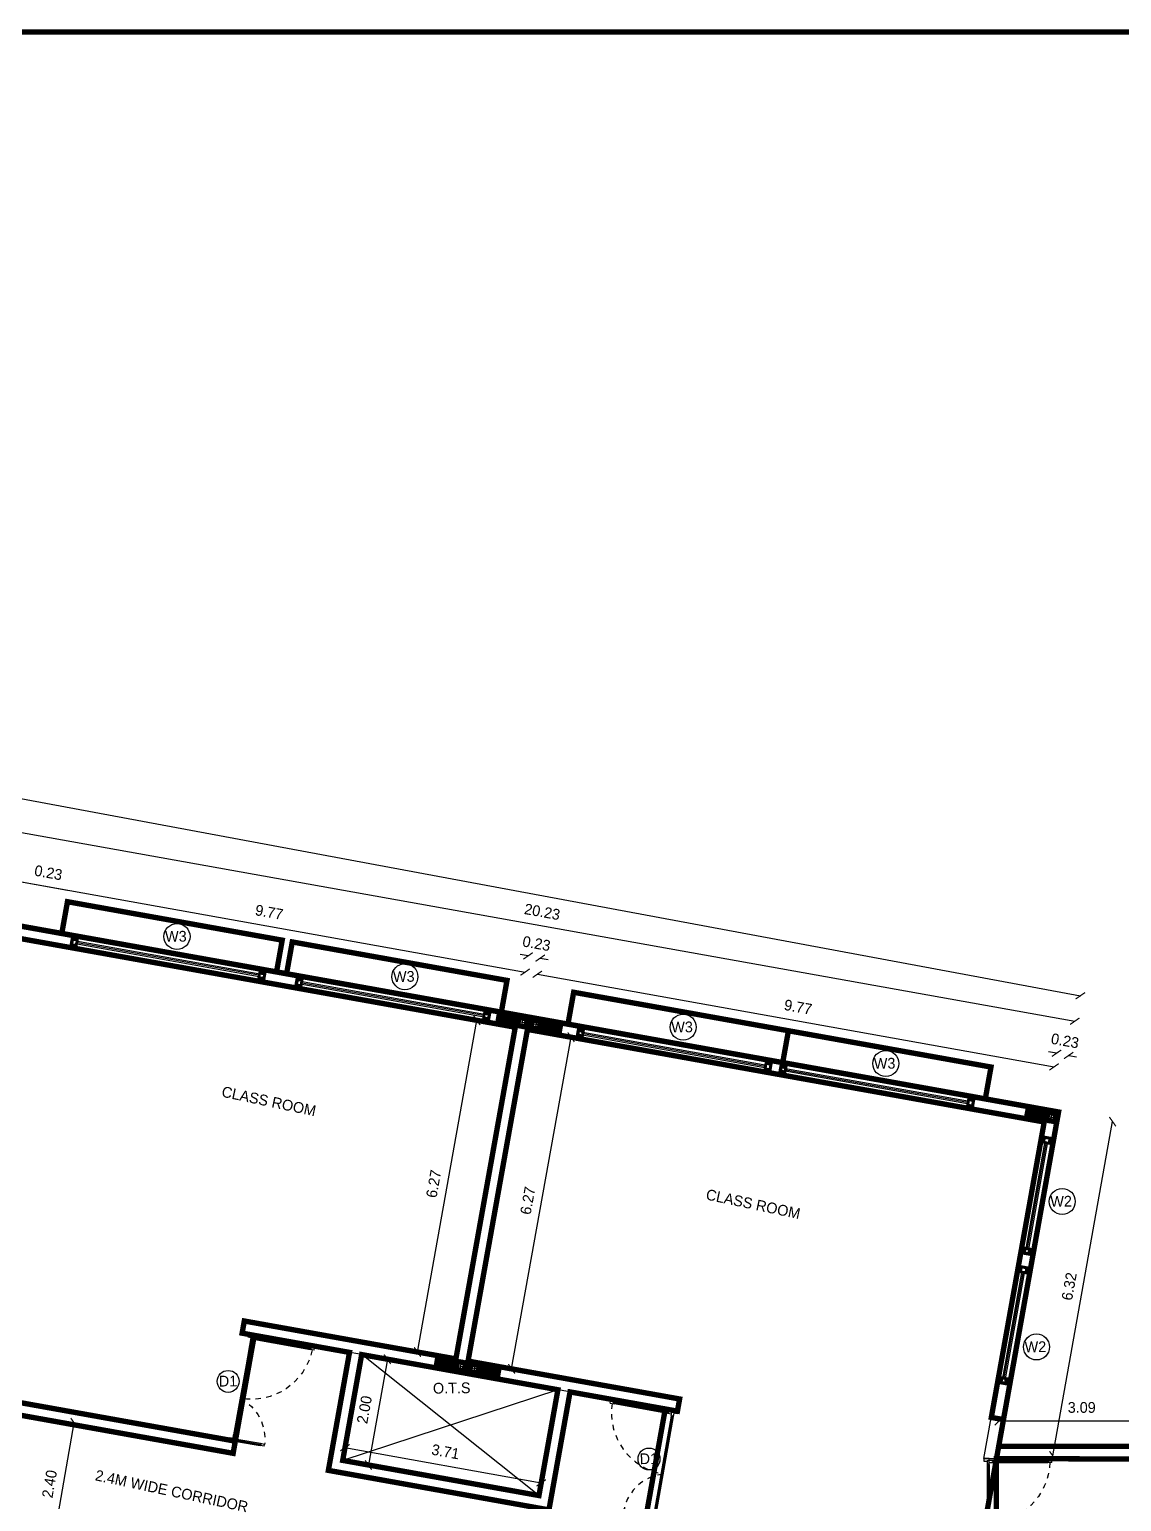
# Model space of a CAD drawing. Header units: metres. Extents: x 6101839 to 6102590, y -6659932 to -6659648.
# Drawn here: x 6102242.22 to 6102262.54, y -6659675.71 to -6659648.31 of the extents above; entities that cross this region are included whole.
import ezdxf

# ---------------------------------------------------------------- set-up
doc = ezdxf.new("R2010")
doc.units = ezdxf.units.M
doc.header["$LTSCALE"] = 500
doc.header["$MEASUREMENT"] = 0
doc.linetypes.add('DASHED2', pattern=[0.375, 0.25, -0.125])
doc.linetypes.add('HIDDEN', pattern=[0.375, 0.25, -0.125])
doc.layers.get('0').update_dxf_attribs({"linetype": 'CONTINUOUS'})
doc.layers.get('Defpoints').update_dxf_attribs({"linetype": 'CONTINUOUS'})
for name, color, linetype in [('above', 250, 'DASHED2'), ('Bldg', 44, 'CONTINUOUS'), ('BLK_1_FLR_1_BLT_UP_AREA', 26, 'CONTINUOUS'), ('BLK_1_FLR_1_BLT_UP_AREA_DEDUCT', 26, 'CONTINUOUS'), ('BLK_1_FLR_1_CARPET_AREA', 25, 'CONTINUOUS'), ('BLK_1_FLR_1_CHAJJA', 6, 'CONTINUOUS'), ('BLK_1_LVL_1_BLDG_FOOT_PRINT', 1, 'CONTINUOUS'), ('COL', 2, 'CONTINUOUS'), ('DIM', 205, 'CONTINUOUS'), ('DOORTEXT', 13, 'CONTINUOUS'), ('ED', 30, 'CONTINUOUS'), ('FURN1', 252, 'CONTINUOUS'), ('FURNITURE', 252, 'CONTINUOUS'), ('FURNITURES', 252, 'CONTINUOUS'), ('HATCH', 15, 'CONTINUOUS'), ('railing', 14, 'CONTINUOUS'), ('TEXT', 4, 'CONTINUOUS'), ('TITLE', 7, 'CONTINUOUS'), ('W-SCH', 205, 'CONTINUOUS'), ('wall', 125, 'CONTINUOUS'), ('wall1', 125, 'CONTINUOUS'), ('WINDOWS', 252, 'CONTINUOUS')]:
    doc.layers.add(name, color=color, linetype=linetype)
doc.styles.add('RM', font='GOTHIC.TTF')
doc.styles.add('S2', font='GOTHIC.TTF')
doc.styles.add('USA TEXT', font='GOTHIC.TTF')
doc.dimstyles.new('1-100-ED', dxfattribs={"dimtxt": 0.2, "dimasz": 0.15, "dimexe": 0.18, "dimexo": 0.0625, "dimgap": 0.15, "dimtad": 1, "dimzin": 0, "dimdsep": 46, "dimtxsty": 'USA TEXT', "dimblk": 'ARCHTICK', "dimcen": 0.1, "dimse1": 1, "dimse2": 1, "dimclrd": 256, "dimclrt": 256, "dimadec": 0, "dimazin": 0, "dimtfac": 1, "dimtofl": 0, "dimtmove": 0, "dimatfit": 3, "dimldrblk": 'ARCHTICK', "dimfxl": 0.18, "dimtolj": 1, "dimtzin": 0, "dimarcsym": 0})

# ---------------------------------------------------------------- blocks, each defined once
blk = doc.blocks.new('_ArchTick')
at = {"color": 0, "linetype": 'ByBlock', "const_width": 0.15}
blk.add_lwpolyline([(-0.5, -0.5), (0.5, 0.5)], dxfattribs=at)
blk = doc.blocks.new('*D886')
at = {"layer": 'Defpoints', "color": 0, "transparency": 16777216}
for p in [(6102260.255, -6659674.212), (6102260.255, -6659674.677), (6102263.344, -6659674.677)]:
    blk.add_point(p, dxfattribs=at)
at = {"layer": 'ED', "lineweight": -2, "transparency": 16777216}
blk.add_line((6102263.344, -6659674.212), (6102260.255, -6659674.212), dxfattribs=at)
at = {"layer": 'ED', "lineweight": -2, "transparency": 16777216, "xscale": 0.15, "yscale": 0.15, "zscale": 0.15, "rotation": 180}
blk.add_blockref('_ArchTick', (6102260.255, -6659674.212), dxfattribs=at)
at = {"layer": 'ED', "lineweight": -2, "transparency": 16777216, "xscale": 0.15, "yscale": 0.15, "zscale": 0.15}
blk.add_blockref('_ArchTick', (6102263.344, -6659674.212), dxfattribs=at)
at = {"layer": 'ED', "transparency": 16777216, "insert": (6102261.8, -6659673.957), "char_height": 0.2, "attachment_point": 5, "style": 'USA TEXT'}
blk.add_mtext('\\A1;3.09', dxfattribs=at)
blk = doc.blocks.new('NEWCOL')
at = {"layer": 'HATCH'}
h = blk.add_hatch(dxfattribs=at)
h.set_pattern_fill('ANSI31', color=256, scale=3, angle=270, style=0)
h.set_pattern_definition([(315, (-629970.926, -258732.088), (6.73519209, 6.73519209), [])])
h.paths.add_polyline_path([(0, 115), (-115, 115), (-115, 0), (-37.5, 0), (-37.5, 37.5), (0, 37.5)])
h.paths.add_polyline_path([(115, 115), (0, 115), (0, 37.5), (37.5, 37.5), (37.5, 0), (115, 0)])
h.paths.add_polyline_path([(115, 0), (37.5, 0), (37.5, -37.5), (0, -37.5), (0, -485), (115, -485)])
h.paths.add_polyline_path([(0, -37.5), (-37.5, -37.5), (-37.5, 0), (-115, 0), (-115, -485), (0, -485)])
at = {"layer": 'COL'}
for p, q in [((-115, 0), (115, 0)), ((0, -485), (0, 115))]:
    blk.add_line(p, q, dxfattribs=at)
for points in [[(-115, -485), (115, -485), (115, 115), (-115, 115)], [(-37.5, -37.5), (37.5, -37.5), (37.5, 37.5), (-37.5, 37.5)]]:
    blk.add_lwpolyline(points, close=True, dxfattribs=at)
blk = doc.blocks.new('A$C607F0CF8')
at = {"layer": 'FURNITURES', "color": 233}
for p, q in [((0, -342), (0, -267)), ((-37, -280), (-37, -342)), ((-37, -342), (-22, -342)), ((-22, -330), (-16, -330)), ((-22, -342), (-22, -330)), ((-16, -342), (-16, -330)), ((-16, -342), (0, -342)), ((-37, -2180), (-37, -2118)), ((-37, -2118), (-22, -2118)), ((-22, -2118), (-22, -2130)), ((-22, -2130), (-16, -2130)), ((-16, -2118), (0, -2118)), ((-16, -2118), (-16, -2130)), ((0, -2118), (0, -2193))]:
    blk.add_line(p, q, dxfattribs=at)
at = {"layer": 'FURNITURES', "color": 250}
for p, q in [((-37, -2118), (-37, -342)), ((-22, -2118), (-22, -330)), ((-16, -2118), (-16, -330)), ((0, -2118), (0, -342))]:
    blk.add_line(p, q, dxfattribs=at)
at = {"layer": 'FURNITURES', "color": 250, "linetype": 'HIDDEN', "ltscale": 0.5}
for centre, radius, start, end in [((-285, -219), 847, 286.9835, 356.7492), ((-37, -2193), 1163, 1.8478, 90.0015)]:
    blk.add_arc(centre, radius, start, end, dxfattribs=at)
at = {"layer": 'wall', "color": 7}
for p, q in [((-37, -267), (0, -267)), ((-37, -267), (-37, -280)), ((0, -230), (75, -230)), ((0, -230), (0, -267)), ((75, -267), (0, -267)), ((62, -246), (62, -252)), ((75, -246), (62, -246)), ((75, -252), (62, -252)), ((75, -230), (75, -246)), ((75, -230), (486, -230)), ((75, -246), (499, -246)), ((75, -252), (75, -267)), ((75, -252), (499, -252)), ((486, -267), (75, -267)), ((561, -230), (486, -230)), ((486, -230), (486, -246)), ((486, -246), (499, -246)), ((486, -252), (486, -267)), ((486, -252), (499, -252)), ((561, -267), (486, -267)), ((499, -246), (499, -252)), ((561, -230), (561, -267)), ((-37, -2193), (-37, -2180)), ((0, -2155), (75, -2155)), ((0, -2155), (0, -2193)), ((62, -2171), (62, -2177)), ((75, -2171), (62, -2171)), ((75, -2177), (62, -2177)), ((75, -2155), (75, -2171)), ((75, -2155), (1088, -2155)), ((75, -2171), (1100, -2171)), ((75, -2177), (75, -2193)), ((75, -2177), (1100, -2177)), ((1162, -2155), (1088, -2155)), ((1088, -2155), (1088, -2171)), ((1088, -2171), (1100, -2171)), ((1088, -2177), (1088, -2192)), ((1088, -2177), (1100, -2177)), ((1100, -2171), (1100, -2177)), ((1162, -2155), (1162, -2192)), ((-37, -2193), (0, -2193)), ((75, -2193), (0, -2193)), ((1088, -2192), (75, -2193)), ((1162, -2192), (1088, -2192))]:
    blk.add_line(p, q, dxfattribs=at)
for points in [[(0, -267), (0, -230), (-100, -230), (-100, -280), (-37, -280)], [(0, -2193), (0, -2230), (-100, -2230), (-100, -2180), (-37, -2180)]]:
    blk.add_lwpolyline(points, dxfattribs=at)
blk = doc.blocks.new('*D971')
at = {"layer": 'Defpoints', "color": 0, "transparency": 16777216}
for p in [(6102241.826, -6659664.132), (6102240.994, -6659667.471), (6102241.22, -6659667.512)]:
    blk.add_point(p, dxfattribs=at)
at = {"layer": 'ED', "lineweight": -2, "transparency": 16777216}
for p, q in [((6102241.599, -6659664.092), (6102241.451, -6659664.065)), ((6102241.826, -6659664.132), (6102242.928, -6659664.33))]:
    blk.add_line(p, q, dxfattribs=at)
at = {"layer": 'ED', "lineweight": -2, "transparency": 16777216, "xscale": 0.15, "yscale": 0.15, "zscale": 0.15}
for p, rotation in [((6102241.599, -6659664.092), 349.8449604394148), ((6102241.826, -6659664.132), 169.8449604394148)]:
    blk.add_blockref('_ArchTick', p, dxfattribs=dict(at, rotation=rotation))
at = {"layer": 'ED', "transparency": 16777216, "insert": (6102242.57, -6659664.006), "char_height": 0.2, "attachment_point": 5, "rotation": 349.845, "style": 'USA TEXT'}
blk.add_mtext('\\A1;0.23', dxfattribs=at)
blk = doc.blocks.new('*D972')
at = {"layer": 'Defpoints', "color": 0, "transparency": 16777216}
for p in [(6102251.442, -6659665.855), (6102241.22, -6659667.512), (6102250.893, -6659668.922)]:
    blk.add_point(p, dxfattribs=at)
at = {"layer": 'ED', "lineweight": -2, "transparency": 16777216}
blk.add_line((6102241.826, -6659664.132), (6102251.442, -6659665.855), dxfattribs=at)
at = {"layer": 'ED', "lineweight": -2, "transparency": 16777216, "xscale": 0.15, "yscale": 0.15, "zscale": 0.15}
for p, rotation in [((6102241.826, -6659664.132), 169.8449604394148), ((6102251.442, -6659665.855), 349.8449604394148)]:
    blk.add_blockref('_ArchTick', p, dxfattribs=dict(at, rotation=rotation))
at = {"layer": 'ED', "transparency": 16777216, "insert": (6102246.679, -6659664.742), "char_height": 0.2, "attachment_point": 5, "rotation": 349.845, "style": 'USA TEXT'}
blk.add_mtext('\\A1;9.77', dxfattribs=at)
blk = doc.blocks.new('*D973')
at = {"layer": 'Defpoints', "color": 0, "transparency": 16777216}
for p in [(6102251.723, -6659665.595), (6102250.893, -6659668.922), (6102251.121, -6659668.95)]:
    blk.add_point(p, dxfattribs=at)
at = {"layer": 'ED', "lineweight": -2, "transparency": 16777216}
for p, q in [((6102251.496, -6659665.554), (6102251.348, -6659665.528)), ((6102251.723, -6659665.595), (6102251.87, -6659665.621))]:
    blk.add_line(p, q, dxfattribs=at)
at = {"layer": 'ED', "lineweight": -2, "transparency": 16777216, "xscale": 0.15, "yscale": 0.15, "zscale": 0.15}
for p, rotation in [((6102251.496, -6659665.554), 349.8449604394148), ((6102251.723, -6659665.595), 169.8449604394148)]:
    blk.add_blockref('_ArchTick', p, dxfattribs=dict(at, rotation=rotation))
at = {"layer": 'ED', "transparency": 16777216, "insert": (6102251.654, -6659665.324), "char_height": 0.2, "attachment_point": 5, "rotation": 349.845, "style": 'USA TEXT'}
blk.add_mtext('\\A1;0.23', dxfattribs=at)
blk = doc.blocks.new('*D974')
at = {"layer": 'Defpoints', "color": 0, "transparency": 16777216}
for p in [(6102261.286, -6659667.618), (6102251.121, -6659668.95), (6102260.851, -6659670.047)]:
    blk.add_point(p, dxfattribs=at)
at = {"layer": 'ED', "lineweight": -2, "transparency": 16777216}
blk.add_line((6102251.669, -6659665.895), (6102261.286, -6659667.618), dxfattribs=at)
at = {"layer": 'ED', "lineweight": -2, "transparency": 16777216, "xscale": 0.15, "yscale": 0.15, "zscale": 0.15}
for p, rotation in [((6102251.669, -6659665.895), 169.8449604394148), ((6102261.286, -6659667.618), 349.8449604394148)]:
    blk.add_blockref('_ArchTick', p, dxfattribs=dict(at, rotation=rotation))
at = {"layer": 'ED', "transparency": 16777216, "insert": (6102256.522, -6659666.506), "char_height": 0.2, "attachment_point": 5, "rotation": 349.845, "style": 'USA TEXT'}
blk.add_mtext('\\A1;9.77', dxfattribs=at)
blk = doc.blocks.new('*D975')
at = {"layer": 'Defpoints', "color": 0, "transparency": 16777216}
for p in [(6102261.557, -6659667.406), (6102260.851, -6659670.047), (6102261.063, -6659670.163)]:
    blk.add_point(p, dxfattribs=at)
at = {"layer": 'ED', "lineweight": -2, "transparency": 16777216}
for p, q in [((6102261.331, -6659667.365), (6102261.183, -6659667.339)), ((6102261.557, -6659667.406), (6102261.705, -6659667.432))]:
    blk.add_line(p, q, dxfattribs=at)
at = {"layer": 'ED', "lineweight": -2, "transparency": 16777216, "xscale": 0.15, "yscale": 0.15, "zscale": 0.15}
for p, rotation in [((6102261.331, -6659667.365), 349.8449604394148), ((6102261.557, -6659667.406), 169.8449604394148)]:
    blk.add_blockref('_ArchTick', p, dxfattribs=dict(at, rotation=rotation))
at = {"layer": 'ED', "transparency": 16777216, "insert": (6102261.489, -6659667.134), "char_height": 0.2, "attachment_point": 5, "rotation": 349.845, "style": 'USA TEXT'}
blk.add_mtext('\\A1;0.23', dxfattribs=at)
blk = doc.blocks.new('*D977')
at = {"layer": 'Defpoints', "color": 0, "transparency": 16777216}
for p in [(6102241.412, -6659665.136), (6102261.671, -6659666.769), (6102261.312, -6659668.773)]:
    blk.add_point(p, dxfattribs=at)
at = {"layer": 'ED', "lineweight": -2, "transparency": 16777216}
blk.add_line((6102241.759, -6659663.201), (6102261.671, -6659666.769), dxfattribs=at)
at = {"layer": 'ED', "lineweight": -2, "transparency": 16777216, "xscale": 0.15, "yscale": 0.15, "zscale": 0.15}
for p, rotation in [((6102241.759, -6659663.201), 169.8419774872179), ((6102261.671, -6659666.769), 349.8419774872179)]:
    blk.add_blockref('_ArchTick', p, dxfattribs=dict(at, rotation=rotation))
at = {"layer": 'ED', "transparency": 16777216, "insert": (6102251.76, -6659664.734), "char_height": 0.2, "attachment_point": 5, "rotation": 349.842, "style": 'USA TEXT'}
blk.add_mtext('\\A1;20.23', dxfattribs=at)
blk = doc.blocks.new('*D978')
at = {"layer": 'Defpoints', "color": 0, "transparency": 16777216}
for p in [(6102202.499, -6659658.208), (6102261.775, -6659666.295), (6102261.246, -6659669.137)]:
    blk.add_point(p, dxfattribs=at)
at = {"layer": 'ED', "lineweight": -2, "transparency": 16777216}
blk.add_line((6102203.028, -6659655.366), (6102261.775, -6659666.295), dxfattribs=at)
at = {"layer": 'ED', "lineweight": -2, "transparency": 16777216, "xscale": 0.15, "yscale": 0.15, "zscale": 0.15}
for p, rotation in [((6102203.028, -6659655.366), 169.4613717864277), ((6102261.775, -6659666.295), 349.4613717864278)]:
    blk.add_blockref('_ArchTick', p, dxfattribs=dict(at, rotation=rotation))
at = {"layer": 'ED', "transparency": 16777216, "insert": (6102232.448, -6659660.579), "char_height": 0.2, "attachment_point": 5, "rotation": 349.4614, "style": 'USA TEXT'}
blk.add_mtext('\\A1;59.76', dxfattribs=at)
blk = doc.blocks.new('*D983')
at = {"layer": 'Defpoints', "color": 0, "transparency": 16777216}
for p in [(6102242.798, -6659674.197), (6102243.047, -6659674.24), (6102242.388, -6659676.562)]:
    blk.add_point(p, dxfattribs=at)
at = {"layer": 'ED', "lineweight": -2, "transparency": 16777216}
blk.add_line((6102242.637, -6659676.605), (6102243.047, -6659674.24), dxfattribs=at)
at = {"layer": 'ED', "lineweight": -2, "transparency": 16777216, "xscale": 0.15, "yscale": 0.15, "zscale": 0.15}
for p, rotation in [((6102243.047, -6659674.24), 80.16728015177797), ((6102242.637, -6659676.605), 260.167280151778)]:
    blk.add_blockref('_ArchTick', p, dxfattribs=dict(at, rotation=rotation))
at = {"layer": 'ED', "transparency": 16777216, "insert": (6102242.591, -6659675.379), "char_height": 0.2, "attachment_point": 5, "rotation": 80.1673, "style": 'USA TEXT'}
blk.add_mtext('\\A1;2.40', dxfattribs=at)
blk = doc.blocks.new('*D987')
at = {"layer": 'Defpoints', "color": 0, "transparency": 16777216}
for p in [(6102250.544, -6659666.753), (6102251.259, -6659666.881), (6102250.153, -6659673.052)]:
    blk.add_point(p, dxfattribs=at)
at = {"layer": 'ED', "lineweight": -2, "transparency": 16777216}
blk.add_line((6102249.439, -6659672.924), (6102250.544, -6659666.753), dxfattribs=at)
at = {"layer": 'ED', "lineweight": -2, "transparency": 16777216, "xscale": 0.15, "yscale": 0.15, "zscale": 0.15}
for p, rotation in [((6102250.544, -6659666.753), 79.84493553090265), ((6102249.439, -6659672.924), 259.8449355309027)]:
    blk.add_blockref('_ArchTick', p, dxfattribs=dict(at, rotation=rotation))
at = {"layer": 'ED', "transparency": 16777216, "insert": (6102249.74, -6659669.794), "char_height": 0.2, "attachment_point": 5, "rotation": 79.8449, "style": 'USA TEXT'}
blk.add_mtext('\\A1;6.27', dxfattribs=at)
blk = doc.blocks.new('*D988')
at = {"layer": 'Defpoints', "color": 0, "transparency": 16777216}
for p in [(6102251.485, -6659666.921), (6102252.296, -6659667.066), (6102250.379, -6659673.093)]:
    blk.add_point(p, dxfattribs=at)
at = {"layer": 'ED', "lineweight": -2, "transparency": 16777216}
blk.add_line((6102251.19, -6659673.238), (6102252.296, -6659667.066), dxfattribs=at)
at = {"layer": 'ED', "lineweight": -2, "transparency": 16777216, "xscale": 0.15, "yscale": 0.15, "zscale": 0.15}
for p, rotation in [((6102252.296, -6659667.066), 79.84493556203623), ((6102251.19, -6659673.238), 259.8449355620363)]:
    blk.add_blockref('_ArchTick', p, dxfattribs=dict(at, rotation=rotation))
at = {"layer": 'ED', "transparency": 16777216, "insert": (6102251.492, -6659670.107), "char_height": 0.2, "attachment_point": 5, "rotation": 79.8449, "style": 'USA TEXT'}
blk.add_mtext('\\A1;6.27', dxfattribs=at)
blk = doc.blocks.new('*D991')
at = {"layer": 'Defpoints', "color": 0, "transparency": 16777216}
for p in [(6102248.4, -6659672.972), (6102248.047, -6659674.941), (6102248.525, -6659675.026)]:
    blk.add_point(p, dxfattribs=at)
at = {"layer": 'ED', "lineweight": -2, "transparency": 16777216}
blk.add_line((6102248.878, -6659673.058), (6102248.525, -6659675.026), dxfattribs=at)
at = {"layer": 'ED', "lineweight": -2, "transparency": 16777216, "xscale": 0.15, "yscale": 0.15, "zscale": 0.15}
for p, rotation in [((6102248.878, -6659673.058), 79.84493555616771), ((6102248.525, -6659675.026), 259.8449355561677)]:
    blk.add_blockref('_ArchTick', p, dxfattribs=dict(at, rotation=rotation))
at = {"layer": 'ED', "transparency": 16777216, "insert": (6102248.451, -6659673.997), "char_height": 0.2, "attachment_point": 5, "rotation": 79.8449, "style": 'USA TEXT'}
blk.add_mtext('\\A1;2.00', dxfattribs=at)
blk = doc.blocks.new('*D992')
at = {"layer": 'Defpoints', "color": 0, "transparency": 16777216}
for p in [(6102248.047, -6659674.941), (6102251.741, -6659675.359), (6102251.699, -6659675.595)]:
    blk.add_point(p, dxfattribs=at)
at = {"layer": 'ED', "lineweight": -2, "transparency": 16777216}
blk.add_line((6102248.089, -6659674.704), (6102251.741, -6659675.359), dxfattribs=at)
at = {"layer": 'ED', "lineweight": -2, "transparency": 16777216, "xscale": 0.15, "yscale": 0.15, "zscale": 0.15}
for p, rotation in [((6102248.089, -6659674.704), 169.8449355446966), ((6102251.741, -6659675.359), 349.8449355446966)]:
    blk.add_blockref('_ArchTick', p, dxfattribs=dict(at, rotation=rotation))
at = {"layer": 'ED', "transparency": 16777216, "insert": (6102249.96, -6659674.78), "char_height": 0.2, "attachment_point": 5, "rotation": 349.8449, "style": 'USA TEXT'}
blk.add_mtext('\\A1;3.71', dxfattribs=at)
blk = doc.blocks.new('*D1245')
at = {"layer": 'Defpoints', "color": 0, "transparency": 16777216}
for p in [(6102261.369, -6659668.458), (6102262.375, -6659668.638), (6102260.255, -6659674.677)]:
    blk.add_point(p, dxfattribs=at)
at = {"layer": 'ED', "lineweight": -2, "transparency": 16777216}
blk.add_line((6102261.261, -6659674.857), (6102262.375, -6659668.638), dxfattribs=at)
at = {"layer": 'ED', "lineweight": -2, "transparency": 16777216, "xscale": 0.15, "yscale": 0.15, "zscale": 0.15}
for p, rotation in [((6102262.375, -6659668.638), 79.84491658052193), ((6102261.261, -6659674.857), 259.8449165805219)]:
    blk.add_blockref('_ArchTick', p, dxfattribs=dict(at, rotation=rotation))
at = {"layer": 'ED', "transparency": 16777216, "insert": (6102261.567, -6659671.703), "char_height": 0.2, "attachment_point": 5, "rotation": 79.8449, "style": 'USA TEXT'}
blk.add_mtext('\\A1;6.32', dxfattribs=at)

msp = doc.modelspace()

# ---------------------------------------------------------------- linework, layer by layer
at = {"layer": 'above', "const_width": 0.1}
for points in [[(6102242.81897, -6659665.13579), (6102242.92476, -6659664.54519), (6102246.92117, -6659665.26102), (6102246.81539, -6659665.85152)], [(6102247.0025, -6659665.88459), (6102247.10828, -6659665.29399), (6102251.1047, -6659666.00982), (6102250.99891, -6659666.60032)], [(6102252.23938, -6659666.82109), (6102252.34517, -6659666.23049), (6102256.34158, -6659666.94632), (6102256.2358, -6659667.53682)]]:
    msp.add_lwpolyline(points, dxfattribs=at)
at = {"layer": 'Bldg', "linetype": 'ByBlock'}
msp.add_line((6102251.17922, -6659667.32358), (6102251.25856, -6659666.88063), dxfattribs=at)
at = {"layer": 'BLK_1_FLR_1_BLT_UP_AREA', "color": 26, "linetype": 'Continuous', "const_width": 0.1}
msp.add_lwpolyline([(6102202.62073, -6659657.52859), (6102211.02201, -6659659.03341), (6102210.04756, -6659664.47571), (6102212.21256, -6659664.86453), (6102213.18731, -6659659.42133), (6102233.10056, -6659662.9881), (6102232.12535, -6659668.43026), (6102234.29112, -6659668.81819), (6102234.87921, -6659665.53502), (6102238.97405, -6659666.26849), (6102238.38619, -6659669.55169), (6102240.55172, -6659669.93958), (6102241.45579, -6659664.89105), (6102261.36883, -6659668.45788), (6102260.25494, -6659674.67662), (6102263.34431, -6659674.67662)], dxfattribs=at)
at = {"layer": 'BLK_1_FLR_1_BLT_UP_AREA_DEDUCT', "color": 26, "linetype": 'Continuous', "const_width": 0.1}
msp.add_lwpolyline([(6102248.39976, -6659672.97202), (6102248.04713, -6659674.94069), (6102251.69903, -6659675.59481), (6102252.05165, -6659673.62614), (6102248.39976, -6659672.97202)], dxfattribs=at)
at = {"layer": 'BLK_1_FLR_1_CARPET_AREA', "color": 15, "const_width": 0.1}
for points in [[(6102240.14292, -6659673.52491), (6102246.04891, -6659674.58279), (6102246.40154, -6659672.61412), (6102246.17514, -6659672.57357), (6102246.2157, -6659672.34717), (6102250.15305, -6659673.05242), (6102251.25855, -6659666.8805), (6102241.64144, -6659665.15842), (6102240.6566, -6659670.65552), (6102240.4302, -6659670.61497), (6102240.11312, -6659672.38683), (6102240.33951, -6659672.42738)], [(6102259.60321, -6659677.01062), (6102253.69722, -6659675.95275), (6102254.04985, -6659673.98408), (6102254.27624, -6659674.02463), (6102254.31679, -6659673.79823), (6102250.37944, -6659673.09298), (6102251.48496, -6659666.92106), (6102261.10189, -6659668.64416), (6102260.11744, -6659674.14134), (6102260.34384, -6659674.18189), (6102260.0262, -6659675.95364), (6102259.7998, -6659675.91309)]]:
    msp.add_lwpolyline(points, close=True, dxfattribs=at)
for points in [[(6102225.3177, -6659671.10309), (6102231.45009, -6659672.20152), (6102232.08493, -6659668.65669), (6102234.2506, -6659669.04446), (6102233.75722, -6659671.79887), (6102233.98362, -6659671.83942), (6102235.06566, -6659665.8021), (6102238.70708, -6659666.45434), (6102237.62566, -6659672.49178), (6102237.85207, -6659672.53234), (6102238.3454, -6659669.77806), (6102240.50889, -6659670.1789), (6102239.87599, -6659673.71076), (6102246.00838, -6659674.80919), (6102246.38687, -6659672.61149), (6102248.17336, -6659672.93149), (6102247.78018, -6659675.12655), (6102251.88487, -6659675.86178), (6102252.27804, -6659673.66671), (6102254.04985, -6659673.98408), (6102253.65667, -6659676.17914)], [(6102260.21007, -6659676.90664), (6102260.21007, -6659674.90662), (6102263.57427, -6659674.91871)]]:
    msp.add_lwpolyline(points, dxfattribs=at)
at = {"layer": 'BLK_1_FLR_1_CHAJJA', "linetype": 'Continuous', "const_width": 0.1}
for points in [[(6102246.81547, -6659665.85107), (6102246.92116, -6659665.26104), (6102242.92476, -6659664.54521), (6102242.81897, -6659665.13581)], [(6102250.99891, -6659666.60034), (6102251.10468, -6659666.00984), (6102247.10829, -6659665.29401), (6102247.0025, -6659665.88461)], [(6102252.23911, -6659666.82266), (6102252.34517, -6659666.23051), (6102260.11161, -6659667.62163), (6102260.00556, -6659668.21379)]]:
    msp.add_lwpolyline(points, close=True, dxfattribs=at)
at = {"layer": 'BLK_1_LVL_1_BLDG_FOOT_PRINT', "ltscale": 400, "const_width": 0.1}
msp.add_lwpolyline([(6102213.18731, -6659659.42322), (6102233.10056, -6659662.99), (6102232.12535, -6659668.43215), (6102234.29112, -6659668.82008), (6102234.87921, -6659665.53692), (6102238.97405, -6659666.27038), (6102238.38619, -6659669.55358), (6102240.55172, -6659669.94147), (6102241.45579, -6659664.89294), (6102261.36883, -6659668.45977), (6102260.25494, -6659674.67851), (6102263.34431, -6659674.67851)], dxfattribs=at)
at = {"layer": 'DIM', "color": 251, "linetype": 'ByBlock'}
for p, q in [((6102248.17336, -6659672.93147), (6102247.78019, -6659675.12653)), ((6102252.27805, -6659673.66669), (6102251.88487, -6659675.86176)), ((6102251.88487, -6659675.86176), (6102247.78019, -6659675.12653))]:
    msp.add_line(p, q, dxfattribs=at)
at = {"layer": 'DIM', "color": 251, "const_width": 0.1}
msp.add_lwpolyline([(6102252.05165, -6659673.62614), (6102251.69903, -6659675.59481), (6102248.04713, -6659674.94069), (6102248.39976, -6659672.97202)], dxfattribs=at)
at = {"layer": 'FURN1', "linetype": 'ByBlock'}
for p, q in [((6102246.58905, -6659665.81062), (6102243.04546, -6659665.17582)), ((6102243.00489, -6659665.40229), (6102246.54848, -6659666.03709)), ((6102256.23552, -6659667.53848), (6102259.77913, -6659668.17313)), ((6102259.73857, -6659668.3996), (6102256.19496, -6659667.76495))]:
    msp.add_line(p, q, dxfattribs=at)
at = {"layer": 'FURN1', "const_width": 0.1}
for points in [[(6102243.02843, -6659665.27088), (6102243.07765, -6659665.2797), (6102243.06883, -6659665.32891), (6102243.01962, -6659665.3201)], [(6102243.02905, -6659665.27099), (6102243.07827, -6659665.27981), (6102243.06945, -6659665.32902), (6102243.02023, -6659665.32021)], [(6102246.57141, -6659665.90558), (6102246.52219, -6659665.89676), (6102246.51337, -6659665.94598), (6102246.56259, -6659665.95479)], [(6102246.57202, -6659665.90568), (6102246.52281, -6659665.89687), (6102246.51399, -6659665.94608), (6102246.56321, -6659665.9549)], [(6102247.21177, -6659666.02069), (6102247.26099, -6659666.02951), (6102247.25217, -6659666.07872), (6102247.20296, -6659666.06991)], [(6102247.21239, -6659666.0208), (6102247.26161, -6659666.02962), (6102247.25279, -6659666.07884), (6102247.20357, -6659666.07002)], [(6102250.75476, -6659666.65538), (6102250.70554, -6659666.64656), (6102250.69672, -6659666.69578), (6102250.74594, -6659666.7046)], [(6102250.75537, -6659666.65549), (6102250.70616, -6659666.64667), (6102250.69734, -6659666.69589), (6102250.74655, -6659666.7047)], [(6102252.44843, -6659666.95856), (6102252.49764, -6659666.96737), (6102252.48883, -6659667.01659), (6102252.43961, -6659667.00777)], [(6102252.44904, -6659666.95867), (6102252.49826, -6659666.96748), (6102252.48945, -6659667.0167), (6102252.44023, -6659667.00788)], [(6102255.99144, -6659667.5931), (6102255.94222, -6659667.58429), (6102255.93341, -6659667.63351), (6102255.98262, -6659667.64232)], [(6102255.99205, -6659667.59321), (6102255.94283, -6659667.5844), (6102255.93402, -6659667.63362), (6102255.98324, -6659667.64243)], [(6102256.21849, -6659667.63355), (6102256.26771, -6659667.64236), (6102256.25889, -6659667.69158), (6102256.20968, -6659667.68277)], [(6102256.2191, -6659667.63366), (6102256.26832, -6659667.64247), (6102256.25951, -6659667.69169), (6102256.21029, -6659667.68288)], [(6102259.76149, -6659668.26809), (6102259.71227, -6659668.25927), (6102259.70346, -6659668.30849), (6102259.75268, -6659668.3173)], [(6102259.76211, -6659668.26819), (6102259.71289, -6659668.25938), (6102259.70408, -6659668.3086), (6102259.75329, -6659668.31741)], [(6102261.1798, -6659668.96313), (6102261.17098, -6659669.01235), (6102261.12176, -6659669.00353), (6102261.13058, -6659668.95431)], [(6102261.17991, -6659668.96252), (6102261.17109, -6659669.01173), (6102261.12187, -6659669.00291), (6102261.13069, -6659668.9537)], [(6102260.8008, -6659671.0782), (6102260.80962, -6659671.02899), (6102260.7604, -6659671.02017), (6102260.75159, -6659671.06938)], [(6102260.80091, -6659671.07759), (6102260.80973, -6659671.02837), (6102260.76051, -6659671.01955), (6102260.75169, -6659671.06877)], [(6102260.74779, -6659671.37411), (6102260.73897, -6659671.42333), (6102260.68975, -6659671.41451), (6102260.69857, -6659671.3653)], [(6102260.7479, -6659671.3735), (6102260.73908, -6659671.42272), (6102260.68986, -6659671.4139), (6102260.69868, -6659671.36468)], [(6102260.36879, -6659673.48919), (6102260.37761, -6659673.43997), (6102260.32839, -6659673.43115), (6102260.31958, -6659673.48037)], [(6102260.3689, -6659673.48857), (6102260.37772, -6659673.43935), (6102260.3285, -6659673.43053), (6102260.31969, -6659673.47975)]]:
    msp.add_lwpolyline(points, close=True, dxfattribs=at)
at = {"layer": 'FURNITURE', "linetype": 'ByBlock', "ltscale": 0.2}
for p, q in [((6102246.57141, -6659665.90558), (6102243.07765, -6659665.2797)), ((6102246.56259, -6659665.95479), (6102243.06945, -6659665.32903)), ((6102250.74594, -6659666.7046), (6102247.25279, -6659666.07884)), ((6102250.75476, -6659666.65538), (6102247.26099, -6659666.02951)), ((6102252.44023, -6659667.00788), (6102255.9334, -6659667.63351)), ((6102252.44904, -6659666.95867), (6102255.94283, -6659667.5844)), ((6102256.21029, -6659667.68288), (6102259.70346, -6659668.30849)), ((6102256.2191, -6659667.63366), (6102259.71289, -6659668.25938)), ((6102260.75169, -6659671.06877), (6102261.12176, -6659669.00353)), ((6102260.80091, -6659671.07759), (6102261.17109, -6659669.01173)), ((6102260.31969, -6659673.47975), (6102260.68975, -6659671.41451)), ((6102260.3689, -6659673.48857), (6102260.73908, -6659671.42272))]:
    msp.add_line(p, q, dxfattribs=at)
at = {"layer": 'FURNITURE', "color": 4, "linetype": 'ByBlock', "ltscale": 0.2}
for p, q in [((6102246.51778, -6659665.92137), (6102243.07324, -6659665.30431)), ((6102250.70113, -6659666.67117), (6102247.25658, -6659666.05412)), ((6102252.49385, -6659666.99209), (6102255.93843, -6659667.60901)), ((6102256.26391, -6659667.66708), (6102259.70848, -6659668.28399)), ((6102260.78512, -6659671.02396), (6102261.14648, -6659669.00732)), ((6102260.35311, -6659673.43494), (6102260.71447, -6659671.41831))]:
    msp.add_line(p, q, dxfattribs=at)
at = {"layer": 'railing', "color": 252, "linetype": 'ByBlock'}
for p, q in [((6102251.69903, -6659675.59481), (6102248.39976, -6659672.97202)), ((6102252.05165, -6659673.62614), (6102248.04713, -6659674.94069))]:
    msp.add_line(p, q, dxfattribs=at)
at = {"layer": 'TITLE', "color": 12, "const_width": 0.1}
msp.add_lwpolyline([(6102190.74657, -6659728.25997), (6102318.23464, -6659728.25997), (6102318.23464, -6659648.36497), (6102190.74657, -6659648.36497)], close=True, dxfattribs=at)
at = {"layer": 'W-SCH'}
for centre, radius in [((6102244.963, -6659665.19314), 0.24242), ((6102249.20421, -6659665.94073), 0.24242), ((6102254.38309, -6659666.88026), 0.24242), ((6102258.15307, -6659667.55573), 0.24242), ((6102261.43699, -6659670.12348), 0.24242), ((6102260.95875, -6659672.83038), 0.24242), ((6102245.916, -6659673.47093), 0.20375), ((6102253.74778, -6659674.91528), 0.20375)]:
    msp.add_circle(centre, radius, dxfattribs=at)
at = {"layer": 'wall1', "linetype": 'ByBlock'}
for p, q in [((6102241.45576, -6659664.89111), (6102243.04545, -6659665.17589)), ((6102241.6416, -6659665.15806), (6102243.0049, -6659665.40225)), ((6102243.04545, -6659665.17589), (6102243.00489, -6659665.40229)), ((6102246.58905, -6659665.81062), (6102246.5485, -6659666.03701)), ((6102246.58908, -6659665.81051), (6102247.22889, -6659665.92515)), ((6102246.5485, -6659666.03697), (6102247.18832, -6659666.15161)), ((6102247.22888, -6659665.92522), (6102247.18832, -6659666.15161)), ((6102250.77249, -6659666.55995), (6102250.73192, -6659666.78641)), ((6102250.77249, -6659666.55995), (6102251.52548, -6659666.69482)), ((6102250.15307, -6659673.05241), (6102251.25855, -6659666.88063)), ((6102250.37945, -6659673.09296), (6102251.48493, -6659666.92118)), ((6102251.25855, -6659666.88063), (6102250.73193, -6659666.78631)), ((6102251.5501, -6659666.69923), (6102252.05208, -6659666.78914)), ((6102252.1407, -6659666.80502), (6102252.46551, -6659666.8632)), ((6102252.46554, -6659666.86301), (6102252.42498, -6659667.08948)), ((6102252.10014, -6659667.03148), (6102252.42495, -6659667.08966)), ((6102256.19496, -6659667.76495), (6102255.96854, -6659667.72449)), ((6102256.00915, -6659667.49774), (6102255.96861, -6659667.72414)), ((6102256.23552, -6659667.53848), (6102256.00916, -6659667.49767)), ((6102256.23552, -6659667.53848), (6102256.19497, -6659667.76488)), ((6102259.77912, -6659668.17321), (6102259.73857, -6659668.3996)), ((6102259.77913, -6659668.17313), (6102261.36883, -6659668.45788)), ((6102261.10188, -6659668.64376), (6102259.73858, -6659668.39957)), ((6102261.27538, -6659668.97962), (6102261.36883, -6659668.45788)), ((6102261.04898, -6659668.93906), (6102261.10188, -6659668.64376)), ((6102261.27538, -6659668.97962), (6102261.04898, -6659668.93906)), ((6102259.98008, -6659674.90662), (6102260.67002, -6659671.05477)), ((6102260.25494, -6659674.67662), (6102260.89641, -6659671.09533)), ((6102260.89641, -6659671.09533), (6102260.66988, -6659671.05474)), ((6102260.84337, -6659671.39061), (6102260.61697, -6659671.35004)), ((6102246.17516, -6659672.57355), (6102246.21572, -6659672.34715)), ((6102246.21573, -6659672.34716), (6102250.15307, -6659673.05241)), ((6102250.3389, -6659673.31935), (6102246.17516, -6659672.57355)), ((6102250.37945, -6659673.09296), (6102250.37945, -6659673.09296)), ((6102254.31679, -6659673.79821), (6102250.40407, -6659673.09737)), ((6102254.27625, -6659674.02461), (6102250.36352, -6659673.32376)), ((6102260.46434, -6659673.5063), (6102260.23787, -6659673.46573)), ((6102246.00838, -6659674.80917), (6102239.876, -6659673.71074)), ((6102246.04894, -6659674.58277), (6102240.14294, -6659673.5249)), ((6102254.27642, -6659674.03645), (6102254.31697, -6659673.81005)), ((6102246.04894, -6659674.58277), (6102246.00838, -6659674.80917)), ((6102260.25494, -6659674.67662), (6102263.34431, -6659674.67662)), ((6102259.98008, -6659674.90662), (6102263.57431, -6659674.90662))]:
    msp.add_line(p, q, dxfattribs=at)
at = {"layer": 'WINDOWS', "linetype": 'ByBlock'}
for p, q in [((6102250.77249, -6659666.55995), (6102247.22889, -6659665.92515)), ((6102250.73193, -6659666.78634), (6102247.18833, -6659666.15154)), ((6102252.46554, -6659666.86301), (6102256.00916, -6659667.49767)), ((6102252.425, -6659667.08941), (6102255.96862, -6659667.72407)), ((6102260.66995, -6659671.05476), (6102261.04905, -6659668.93907)), ((6102260.89634, -6659671.09532), (6102261.27545, -6659668.97963)), ((6102260.23794, -6659673.46574), (6102260.61704, -6659671.35005)), ((6102260.46434, -6659673.5063), (6102260.84344, -6659671.39062))]:
    msp.add_line(p, q, dxfattribs=at)

# ---------------------------------------------------------------- block references
at = {"layer": 'COL', "xscale": -0.001, "yscale": 0.001, "zscale": 0.001}
for p, rotation in [((6102251.392, -6659666.78774), 259.8449355174718), ((6102251.64302, -6659666.8327), 79.84493551747188), ((6102261.23535, -6659668.55084), 259.8449355174718), ((6102250.24598, -6659673.18588), 259.8449355174718), ((6102250.49699, -6659673.23084), 79.84493551747188)]:
    msp.add_blockref('NEWCOL', p, dxfattribs=dict(at, rotation=rotation))
at = {"layer": 'DIM', "yscale": 0.001, "zscale": 0.001}
for p, xscale, rotation in [((6102245.99365, -6659674.80653), -0.001, 169.8449355170006), ((6102253.78692, -6659676.20245), 0.001, 169.8434750183517), ((6102260.08001, -6659677.13662), -0.001, 180.0014605008476)]:
    msp.add_blockref('A$C607F0CF8', p, dxfattribs=dict(at, xscale=xscale, rotation=rotation))

# ---------------------------------------------------------------- texts
at = {"layer": 'DOORTEXT', "color": 3, "style": 'RM'}
for s, p in [('W3', (6102244.7432, -6659665.29267)), ('W3', (6102248.98441, -6659666.04026)), ('W3', (6102254.16329, -6659666.97979)), ('W3', (6102257.93326, -6659667.65526)), ('W2', (6102261.21719, -6659670.22301)), ('W2', (6102260.73895, -6659672.92991)), ('D1', (6102245.74305, -6659673.5673)), ('D1', (6102253.57483, -6659675.01165))]:
    msp.add_text(s, height=0.2, rotation=0.815488, dxfattribs=at).set_placement(p)
at = {"layer": 'TEXT', "color": 7, "style": 'S2'}
for s, rotation, p in [('CLASS ROOM', 348.06554, (6102245.78057, -6659668.17038)), ('CLASS ROOM', 348.06554, (6102254.79271, -6659670.0839)), ('O.T.S', 0.815488, (6102249.72805, -6659673.69912)), ('2.4M WIDE CORRIDOR', 348.06554, (6102243.42709, -6659675.30918))]:
    msp.add_text(s, height=0.2, rotation=rotation, dxfattribs=at).set_placement(p)

# ---------------------------------------------------------------- dimensions: what is measured, and where the dimension line sits
at = {"layer": 'ED'}
for p1, p2, distance, picture, middle in [((6102202.49907, -6659658.20779), (6102261.24619, -6659669.1369), 2.89102, '*D978', (6102232.44804, -6659660.57937)), ((6102250.15307, -6659673.05241), (6102251.25855, -6659666.88063), 0.72591, '*D987', (6102249.74024, -6659669.79357)), ((6102250.37945, -6659673.09296), (6102251.48493, -6659666.92118), -0.82372, '*D988', (6102251.49197, -6659670.10734)), ((6102260.25494, -6659674.67662), (6102261.36883, -6659668.45791), -1.02216, '*D1245', (6102261.56699, -6659671.70252)), ((6102248.39976, -6659672.97202), (6102248.04713, -6659674.94069), 0.48589, '*D991', (6102248.45069, -6659673.99706)), ((6102263.34431, -6659674.67662), (6102260.25494, -6659674.67662), -0.46442, '*D886', (6102261.79962, -6659673.95716)), ((6102242.38775, -6659676.56206), (6102242.79761, -6659674.19727), -0.25292, '*D983', (6102242.5906, -6659675.3793)), ((6102248.04713, -6659674.94069), (6102251.69903, -6659675.59481), 0.24003, '*D992', (6102249.96037, -6659674.78044))]:
    dim = msp.add_aligned_dim(p1=p1, p2=p2, distance=distance, dimstyle='1-100-ED', dxfattribs=at)
    dim.commit()
    dim.dimension.update_dxf_attribs({"geometry": picture, "text_midpoint": middle})
for base, p1, p2, angle, picture, middle in [((6102261.67146, -6659666.76896), (6102241.41178, -6659665.13631), (6102261.31236, -6659668.77316), 169.841977, '*D977', (6102251.75996, -6659664.73401)), ((6102241.82552, -6659664.13224), (6102240.99377, -6659667.47134), (6102241.22018, -6659667.51183), 349.84496, '*D971', (6102242.56959, -6659664.00643)), ((6102251.4423, -6659665.85479), (6102241.22018, -6659667.51183), (6102250.89295, -6659668.92174), 349.84496, '*D972', (6102246.67887, -6659664.74248)), ((6102261.28562, -6659667.61791), (6102251.12148, -6659668.95029), (6102260.85055, -6659670.04685), 349.84496, '*D974', (6102256.52211, -6659666.50559))]:
    dim = msp.add_linear_dim(base=base, p1=p1, p2=p2, angle=angle, dimstyle='1-100-ED', dxfattribs=at)
    dim.commit()
    dim.dimension.update_dxf_attribs({"geometry": picture, "text_midpoint": middle})
for base, p1, p2, picture, middle in [((6102251.72251, -6659665.59481), (6102250.89295, -6659668.92174), (6102251.12148, -6659668.95029), '*D973', (6102251.60932, -6659665.57454)), ((6102261.55729, -6659667.40566), (6102260.85055, -6659670.04685), (6102261.06343, -6659670.16286), '*D975', (6102261.4441, -6659667.38538))]:
    dim = msp.add_linear_dim(base=base, p1=p1, p2=p2, angle=349.84496, dimstyle='1-100-ED', dxfattribs=at)
    dim.commit()
    dim.dimension.update_dxf_attribs({"geometry": picture, "text_midpoint": middle, "dimtype": 160})

doc.saveas('drawing.dxf')
